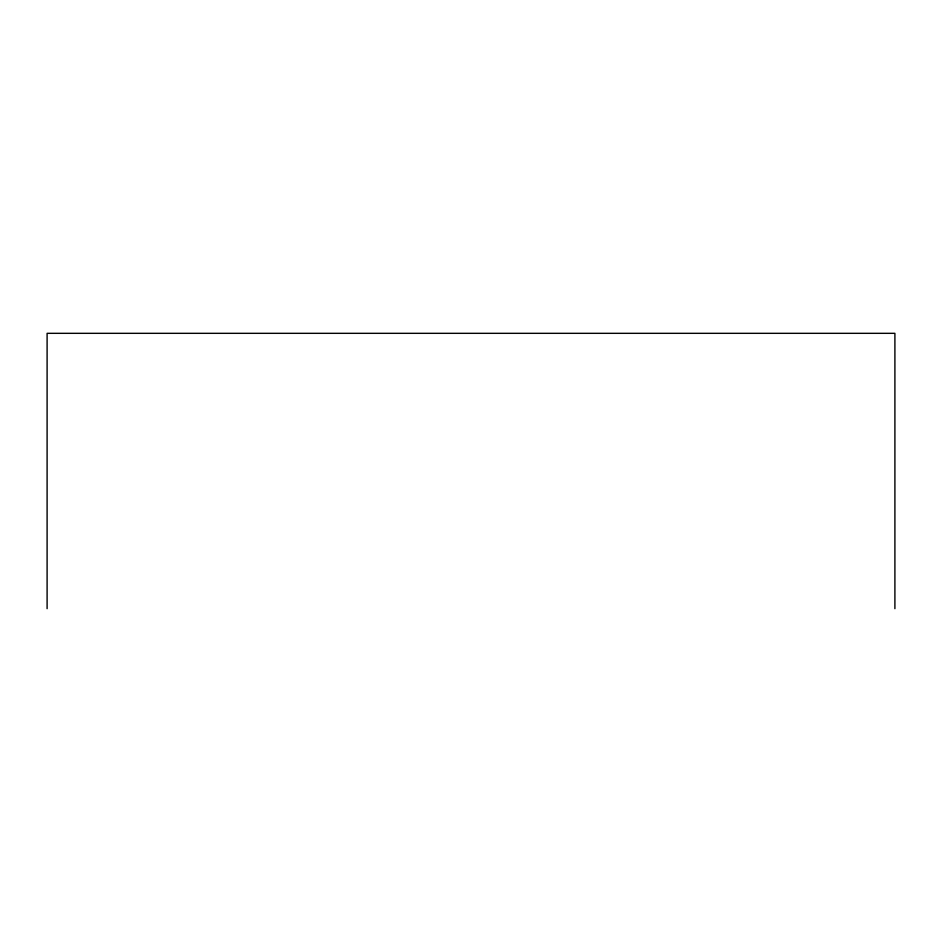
<?xml version="1.0" encoding="UTF-8"?>
<svg xmlns="http://www.w3.org/2000/svg" width="942" height="942" viewBox="0 0 942 942"><rect width="100%" height="100%" fill="white"/><g stroke="black" fill="none" stroke-linecap="round" stroke-linejoin="round"><path stroke-width="1.41" d="M894.9 608.673L894.9 333.327L47.1 333.327L47.1 608.673"/></g></svg>
